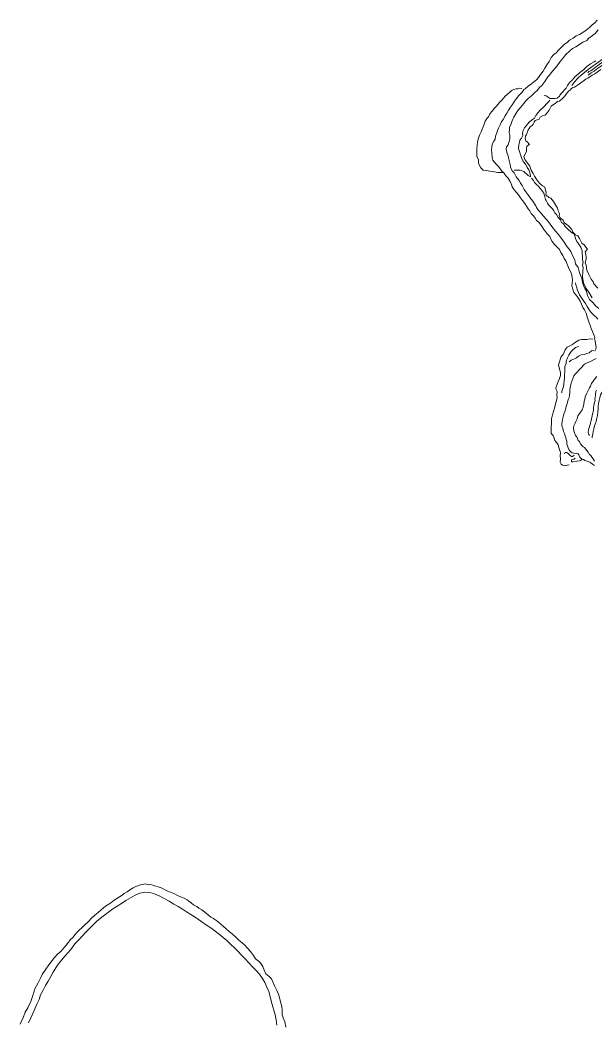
# Model space of a CAD drawing. Extents: x 683321 to 688873, y 7661944 to 7668387.
# Drawn here: x 684497 to 685194, y 7666374 to 7667587 of the extents above; entities that cross this region are included whole.
import ezdxf

# ---------------------------------------------------------------- set-up
doc = ezdxf.new("R2010")
doc.units = 0
doc.header["$MEASUREMENT"] = 0
doc.layers.add('01 CRESTA_Line', color=3, linetype='Continuous', lineweight=20)

msp = doc.modelspace()

# ---------------------------------------------------------------- linework, layer by layer
at = {"layer": '01 CRESTA_Line'}
for points in [[(685196, 7667586.7, 4369.9), (685192.9, 7667583.2, 4369.7), (685189.7, 7667580.8, 4369.7), (685186.7, 7667577.7, 4369.5), (685182.7, 7667574.5, 4369.3), (685178.7, 7667571.7, 4369), (685174.7, 7667569.2, 4368.6), (685170.6, 7667567.4, 4368.5), (685166.8, 7667564.7, 4368.4), (685162.6, 7667562.2, 4368.6), (685159.8, 7667559.8, 4368.6), (685156.1, 7667557, 4368.8), (685152.4, 7667553.3, 4368.6), (685149.6, 7667550.6, 4368.4), (685146.3, 7667547, 4368.1), (685143, 7667544.4, 4368), (685140.4, 7667541.5, 4368.3), (685137.6, 7667536.6, 4367.9), (685135, 7667532.4, 4367.5), (685132.6, 7667528.3, 4367.3), (685130.6, 7667525, 4367.1), (685127.4, 7667520.6, 4366.9), (685124.9, 7667517, 4367.4), (685122.3, 7667514.4, 4367.6), (685119.3, 7667511.8, 4367.6), (685116.4, 7667509.5, 4368), (685112.3, 7667506.5, 4368.5), (685108.6, 7667503.5, 4368.6), (685107.3, 7667502.6, 4367.2), (685105.3, 7667499.2, 4366.7), (685101.2, 7667495.3, 4367.3), (685098.3, 7667491.9, 4366.3), (685096, 7667488.4, 4366.4), (685093.3, 7667484.6, 4366.5), (685091, 7667481.2, 4365.9), (685088.7, 7667477.4, 4365.8), (685086.7, 7667474, 4365.6), (685084.7, 7667470.7, 4365.4), (685082, 7667466.4, 4365.4), (685080.1, 7667463.5, 4365), (685078.3, 7667460, 4365.1), (685076.4, 7667455.9, 4364.7), (685075.4, 7667452.9, 4364.6), (685074.5, 7667450.2, 4366.3), (685073, 7667446.2, 4366.3), (685072.5, 7667442.4, 4366.4), (685070.9, 7667440.1, 4367.2), (685069.2, 7667437.1, 4367.3), (685068.3, 7667433.1, 4367.9), (685068.1, 7667429.2, 4367.9), (685068.5, 7667425.9, 4367.3), (685068.8, 7667420.5, 4367.1), (685069.8, 7667417.1, 4366.4), (685073.4, 7667412.7, 4365.3), (685076.2, 7667409.8, 4364.5), (685078.7, 7667406.3, 4364.4), (685080.4, 7667403.8, 4364.9), (685083, 7667401.8, 4364.7), (685085.2, 7667398, 4364.7), (685088.2, 7667395.4, 4363.4), (685090.5, 7667391.1, 4363.1), (685092.1, 7667387.8, 4362.8), (685093.1, 7667384.8, 4363.5), (685095.4, 7667381.1, 4363.2), (685098.2, 7667377.9, 4362.9), (685100.5, 7667375, 4362.7), (685103.1, 7667371.6, 4362.6), (685105.5, 7667368.2, 4362.9), (685108.5, 7667364.7, 4362.3), (685110.3, 7667361.4, 4362.5), (685112.3, 7667358.2, 4362.5), (685114.2, 7667355.9, 4362.2), (685116.1, 7667352.6, 4362.2), (685118.7, 7667349.5, 4361.7), (685120.7, 7667346.7, 4362), (685122.3, 7667344.1, 4362), (685125.4, 7667342.2, 4361), (685127.2, 7667339.2, 4360.8), (685129.2, 7667336.5, 4360.9), (685131.4, 7667333.2, 4360.7), (685133.4, 7667330.6, 4360.8), (685135.7, 7667327.7, 4360.5), (685138.5, 7667324.5, 4360.2), (685139.8, 7667321.5, 4360.5), (685141.5, 7667318.6, 4361.4), (685144.3, 7667315.1, 4361.3), (685146.8, 7667312.4, 4360.7), (685150.1, 7667309, 4360.2), (685152.1, 7667305.4, 4360), (685154.2, 7667301.8, 4360.1), (685155.8, 7667298.1, 4359.8), (685157.8, 7667295.4, 4359.4), (685159.5, 7667291.3, 4359.3), (685161.3, 7667287.3, 4359.2), (685162.8, 7667283.5, 4358.9), (685165, 7667279.8, 4358.1), (685165.8, 7667275.4, 4357.5), (685166.2, 7667271.5, 4357.6), (685165.6, 7667268.1, 4358.3), (685165.3, 7667264.8, 4358.5), (685166.3, 7667260.8, 4358.8), (685167.7, 7667256.7, 4358.7), (685170.4, 7667253.6, 4358.1), (685172.8, 7667250.6, 4357.8), (685175.2, 7667246.5, 4357.8), (685176.9, 7667242.7, 4357.8), (685178.7, 7667238.9, 4357.3), (685180.6, 7667235.9, 4357), (685182.5, 7667231.9, 4356.9), (685183.7, 7667227.3, 4356.6), (685185.1, 7667223.9, 4356.3), (685186.4, 7667220.3, 4355.9), (685187.5, 7667217.2, 4355.5), (685188.7, 7667213.3, 4355), (685190.4, 7667209.5, 4354.3), (685191.8, 7667205.6, 4353.6), (685192.9, 7667202.3, 4352.9), (685192.8, 7667200.6, 4352.9), (685193.4, 7667198.7, 4351.3), (685194, 7667195, 4350.6), (685194.8, 7667190.9, 4350.1), (685194.2, 7667188.2, 4350), (685193.2, 7667186, 4350.1)], [(685197.3, 7667574.9, 4366.2), (685193.3, 7667570.5, 4366.1), (685190.2, 7667567.8, 4366), (685186, 7667564.9, 4365.8), (685183.3, 7667561.9, 4365.5), (685178.5, 7667560, 4365.5), (685173.4, 7667556.2, 4365.4), (685170, 7667554.4, 4365.4), (685166.2, 7667552.1, 4365.4), (685162.3, 7667548.9, 4365.5), (685157.9, 7667545.1, 4365.4), (685155, 7667541.3, 4364.9), (685151.2, 7667536.5, 4364.7), (685147.5, 7667531.3, 4364.5), (685144.9, 7667528.4, 4364.2), (685142, 7667525, 4364.1), (685137.9, 7667519.7, 4363.9), (685136.1, 7667518, 4363.8), (685132.4, 7667512.1, 4364), (685128.9, 7667507.3, 4363.7), (685125.9, 7667505.2, 4363.7), (685123.4, 7667501.6, 4363.6), (685120.4, 7667499.1, 4363.5), (685116.4, 7667495, 4363.3), (685112.5, 7667491.8, 4363.2), (685109.2, 7667488.6, 4363.2), (685107, 7667485.8, 4362.9), (685102.9, 7667480.7, 4363), (685100, 7667477.2, 4363), (685097.8, 7667474, 4362.6), (685095, 7667469.2, 4362.4), (685094, 7667466.8, 4362.3), (685092.1, 7667462.5, 4362), (685091.3, 7667459.8, 4361.5), (685089.9, 7667457, 4361.5), (685089.7, 7667454, 4361.2), (685089.3, 7667450.7, 4361), (685090, 7667447.4, 4360.6), (685090.1, 7667442.9, 4360.6), (685089.5, 7667439.7, 4360.5), (685088.1, 7667435.6, 4360.5), (685086.2, 7667433.4, 4360.5), (685085.7, 7667430.4, 4360.3), (685086.9, 7667425.3, 4360.4), (685088.1, 7667422.5, 4360.3), (685088.7, 7667419.9, 4360.2), (685089.5, 7667416.8, 4360), (685090.6, 7667411.8, 4359.8), (685091.1, 7667408.4, 4360.1), (685093.2, 7667404, 4360.1), (685095.4, 7667401.7, 4360), (685098, 7667396.7, 4359.6), (685101.3, 7667392.4, 4359), (685102.8, 7667389.9, 4358.8), (685105.1, 7667386.3, 4358.6), (685107.7, 7667381.6, 4358.7), (685109.6, 7667378.7, 4358.6), (685113.1, 7667373.7, 4358.5), (685114.7, 7667371.6, 4358.4), (685118.1, 7667367.5, 4358), (685121.5, 7667361.7, 4357.8), (685122.5, 7667359.8, 4357.7), (685125, 7667356.2, 4357.6), (685126.4, 7667354.7, 4357.5), (685131, 7667349.4, 4357.2), (685137, 7667342.3, 4356.8), (685141.1, 7667336.8, 4356.7), (685145.4, 7667331.3, 4356.4), (685149, 7667326.9, 4356.3), (685152.8, 7667322.4, 4356.1), (685155.8, 7667317.8, 4356.2), (685159.6, 7667312.2, 4355.8), (685161.9, 7667309.2, 4355.5), (685164, 7667306.4, 4355.4), (685165.9, 7667301.8, 4354.8), (685168.9, 7667296.6, 4355), (685169.7, 7667291.6, 4354.8), (685172.7, 7667287.3, 4354.7), (685174.3, 7667282.3, 4354.6), (685175.3, 7667278.6, 4354.5), (685177.3, 7667274.2, 4354.1), (685178.2, 7667268.8, 4353.8), (685179.5, 7667265.2, 4353.7), (685180.9, 7667261.8, 4353.2), (685183.1, 7667258.7, 4352.7), (685184.2, 7667253.4, 4352.7), (685184.5, 7667252.3, 4352.7), (685186.6, 7667248.4, 4352.6), (685190.8, 7667244.6, 4352.1), (685193.9, 7667240.9, 4351.2), (685198.1, 7667237.5, 4350.2)], [(685165.1, 7667507.5, 4347.3), (685168.7, 7667512.1, 4347.4), (685172.6, 7667516.5, 4347.5), (685177, 7667520.3, 4347.5), (685180.6, 7667523.2, 4347.6), (685185.2, 7667526.8, 4347.8), (685189.8, 7667530.3, 4348), (685193.5, 7667532.9, 4348.2), (685199.7, 7667537.3, 4348.4), (685205.8, 7667541.6, 4348.4), (685209.5, 7667544.2, 4348.6), (685213.2, 7667547, 4348.6), (685216.7, 7667550, 4348.7), (685220.3, 7667553.4, 4348.7), (685222.5, 7667555.5, 4348.9)], [(685225.3, 7667553.7, 4349.1), (685222.9, 7667551.2, 4349), (685221, 7667549.8, 4348.8), (685218.8, 7667547.5, 4348.7), (685216.9, 7667546, 4348.8), (685215.2, 7667544.7, 4348.7), (685212.4, 7667542.6, 4348.8), (685210.5, 7667541.2, 4348.7), (685207.8, 7667539.2, 4348.5), (685205.9, 7667538, 4348.6), (685203.8, 7667536.4, 4348.7), (685201.9, 7667535.1, 4348.6), (685200, 7667533.9, 4348.6), (685198.2, 7667532.7, 4348.5), (685196.2, 7667531.4, 4348.3), (685193.7, 7667529.5, 4348.3), (685191.9, 7667528, 4348.2), (685189.9, 7667526.5, 4348.1), (685188.1, 7667525.1, 4348.1), (685185.9, 7667524.3, 4348), (685184.7, 7667522.6, 4347.9)], [(685230.3, 7667554.9, 4349.7), (685226.6, 7667551.5, 4349.4), (685223, 7667548.6, 4349.3), (685219.6, 7667545.3, 4349.6), (685214.8, 7667541.3, 4349.6), (685209.9, 7667537.3, 4349.5), (685205.7, 7667534.5, 4349.5), (685202.4, 7667532.2, 4349.3), (685198.7, 7667529.6, 4349.2), (685195.1, 7667527.1, 4348.8), (685192.1, 7667524.8, 4348.8), (685188.7, 7667522.7, 4348.7), (685185, 7667519.9, 4348.5)], [(685131.7, 7667495.4, 4357.1), (685134, 7667494.9, 4356.3), (685138.9, 7667491.9, 4353.6), (685141.7, 7667491.6, 4352.3), (685144.6, 7667491.7, 4351), (685147.6, 7667492.3, 4350.6), (685150.4, 7667494.7, 4350.2), (685150.6, 7667495.6, 4350.7), (685152.2, 7667497.6, 4351), (685154.2, 7667499.7, 4350.9), (685156.5, 7667502.4, 4351), (685158.4, 7667504.1, 4350.6), (685160, 7667507.3, 4350.9), (685162.7, 7667511.5, 4350.9), (685165.5, 7667514.1, 4351), (685167.8, 7667516.2, 4350.6), (685169.3, 7667518.3, 4350.8), (685171, 7667519.7, 4350.8), (685173.1, 7667521.5, 4350.9), (685175.4, 7667523.6, 4350.9), (685177.2, 7667524.9, 4350.7), (685180.1, 7667527.3, 4350.7), (685183.5, 7667530.5, 4350.9), (685187.7, 7667533.6, 4351), (685192.2, 7667535.9, 4351.1), (685194.4, 7667537.4, 4351.2)], [(685200.3, 7667526.8, 4349.7), (685193.1, 7667521.5, 4350.2), (685189.8, 7667520.1, 4348.8), (685184.4, 7667516.4, 4349.9), (685182, 7667515.2, 4348.9), (685174.4, 7667509.6, 4349.2), (685168.3, 7667505.3, 4349.7), (685166.4, 7667505, 4349.1), (685164.6, 7667503.6, 4349.1), (685163.1, 7667501.8, 4349.1), (685161.7, 7667501, 4348.8), (685159.4, 7667498.6, 4349.6), (685158.1, 7667496.5, 4349.6), (685156.3, 7667494.3, 4349.1), (685153.5, 7667491.4, 4349.3), (685151.6, 7667489.7, 4349.2), (685150.2, 7667488.6, 4349.1), (685147.9, 7667487.9, 4348.1), (685144.9, 7667485.8, 4348.6), (685142.9, 7667484.3, 4348.9), (685140.4, 7667482.6, 4348.6), (685137.6, 7667477.7, 4349.5), (685135.4, 7667474.2, 4350.3), (685133, 7667471.6, 4349.3), (685130.7, 7667471.2, 4347.9), (685126.7, 7667469.1, 4349.9), (685125.5, 7667466.5, 4350.1), (685120.7, 7667465.2, 4348.9), (685119.6, 7667463.1, 4349.7), (685118.4, 7667460.5, 4350.1), (685117.4, 7667458.9, 4349.5), (685114.7, 7667457.5, 4348.4), (685113.4, 7667455.4, 4349.5), (685112.3, 7667453.9, 4349.9), (685111.7, 7667451.4, 4349.9), (685110.5, 7667448.1, 4349.8), (685109.2, 7667446.1, 4349.8), (685108.9, 7667443.4, 4350.3), (685109.6, 7667440.4, 4349.8), (685111.1, 7667439.2, 4348.9), (685113.9, 7667436.2, 4349), (685110.8, 7667434.1, 4349.1), (685110.2, 7667431.3, 4349.8), (685110.4, 7667427.7, 4350), (685107.1, 7667421.6, 4349.7), (685108.4, 7667417.7, 4349.7), (685111.8, 7667413, 4350.2), (685114.3, 7667409.8, 4349.8), (685116.2, 7667404.9, 4349.1), (685118.5, 7667401, 4349.9), (685120.1, 7667397.7, 4348.9), (685122.9, 7667393.1, 4349.9), (685123.9, 7667391.8, 4349.6), (685126.7, 7667388.5, 4349.4), (685129.9, 7667385.9, 4350), (685132.4, 7667384.2, 4350.1), (685133.3, 7667380.9, 4350.5), (685134, 7667378.4, 4349.9), (685133.9, 7667375.3, 4349.9), (685137.3, 7667371.8, 4350.1), (685140, 7667370.9, 4349.5), (685143.2, 7667367.2, 4350.3), (685144.2, 7667364.9, 4349.7), (685147.7, 7667358.9, 4349.8), (685148.1, 7667357.3, 4350), (685148.8, 7667355.8, 4349.6), (685149.7, 7667353.2, 4349.9), (685150.1, 7667351.7, 4350.1), (685149.9, 7667349.9, 4349.4), (685151, 7667347.4, 4350), (685153, 7667345.8, 4349.5), (685154.6, 7667344.3, 4348.5), (685156, 7667341.6, 4349.3), (685158.4, 7667339.6, 4349.2), (685161, 7667337.7, 4347.7), (685165.4, 7667333.3, 4349.4), (685166.6, 7667329.9, 4349.7), (685169.7, 7667326.7, 4349.6), (685172.4, 7667325.3, 4348.7), (685174.4, 7667322.2, 4349.7), (685175.9, 7667320, 4349), (685177.4, 7667316.6, 4349.5), (685180, 7667314.4, 4349.6), (685182.2, 7667311.6, 4350.5), (685184.2, 7667309.2, 4350.3), (685181.5, 7667306, 4349.4), (685181.7, 7667304.4, 4350.2), (685182.4, 7667299.9, 4350.7), (685182.5, 7667297.3, 4349.7), (685181.2, 7667293, 4350.7), (685182.7, 7667289.9, 4350.8), (685183.5, 7667284.1, 4350.8), (685185.3, 7667279.6, 4350.6), (685188.7, 7667273.1, 4350.6), (685190.9, 7667269.9, 4350.4), (685191.9, 7667267.3, 4349), (685196.5, 7667262.3, 4351.2)], [(685104.8, 7667503.9, 4369.4), (685102.4, 7667504.2, 4370.4), (685100.3, 7667503.5, 4370.8), (685097.7, 7667503.5, 4371.6), (685095.1, 7667502.5, 4372.3), (685093.1, 7667501.7, 4372.7), (685090.6, 7667499.8, 4372.9), (685086.9, 7667496.7, 4373.2), (685084.7, 7667494.4, 4373.2), (685082.4, 7667492.1, 4373.2), (685080.1, 7667489.1, 4373.3), (685078, 7667487.2, 4373.3), (685075.8, 7667484.5, 4373.4), (685074.2, 7667482.4, 4373.4), (685071.5, 7667480.2, 4373.8), (685068.7, 7667476.4, 4373.9), (685066.1, 7667473.2, 4374), (685064.5, 7667469.6, 4374.5), (685062.4, 7667467.6, 4374.7), (685060.5, 7667464.2, 4375.1), (685059, 7667460.8, 4374.8), (685057.6, 7667456.5, 4375.4), (685055.6, 7667451.3, 4375.6), (685053.5, 7667447.3, 4376.1), (685052, 7667442.6, 4376.2), (685051.1, 7667438.9, 4376.1), (685050.7, 7667435.5, 4376.1), (685050.3, 7667430, 4376.4), (685050.1, 7667425.4, 4376.5), (685050.4, 7667421.6, 4376.2), (685052.1, 7667417.7, 4376.2), (685052.3, 7667413.8, 4376.3), (685053.2, 7667411.3, 4376.1), (685055.2, 7667407.6, 4376.1), (685057.9, 7667405, 4375.6), (685061.9, 7667404.4, 4373.5), (685065.8, 7667403.6, 4372.3), (685069.7, 7667403.3, 4370.1), (685073.5, 7667402.4, 4369.2), (685075.5, 7667402.3, 4368), (685077.9, 7667402.3, 4366.9), (685081.3, 7667402, 4365.2)], [(685138.6, 7667489.8, 4351), (685137.2, 7667487.9, 4351), (685134.7, 7667485.3, 4351.2), (685132, 7667482.6, 4351.4), (685130.5, 7667481, 4352), (685127.5, 7667477.8, 4351.7), (685124.1, 7667474.2, 4351.6), (685121.5, 7667471.2, 4351.3), (685120, 7667468, 4351.1), (685117.6, 7667466.4, 4351.6), (685116.1, 7667465.1, 4352), (685113.6, 7667463.1, 4352.3), (685111.8, 7667461.2, 4352.2), (685110, 7667458.6, 4352.6), (685108.1, 7667456.2, 4352.5), (685106.2, 7667452.8, 4352.3), (685105.6, 7667449.9, 4351.9), (685106, 7667447, 4351.2), (685104.3, 7667443.8, 4351.2), (685102.2, 7667441.1, 4351.9), (685102, 7667438.9, 4351.9), (685101, 7667435.8, 4352.3), (685100.8, 7667431.1, 4352), (685101.7, 7667427.4, 4351.1), (685102.9, 7667423.5, 4351), (685104.8, 7667418.9, 4350.4), (685106.3, 7667415.4, 4350), (685109.6, 7667411.8, 4349.7), (685111.2, 7667408.2, 4349.1), (685113.3, 7667405.3, 4348.6), (685114.8, 7667400.6, 4349.2), (685115.1, 7667396.9, 4349.3), (685112.3, 7667398.7, 4350.2), (685107.3, 7667403.3, 4351.3), (685102.5, 7667404.8, 4353.7), (685098.1, 7667405, 4356.4), (685095.3, 7667405.1, 4358.6)], [(685189.7, 7667250.4, 4351.2), (685185.9, 7667257.2, 4351), (685182.6, 7667261.6, 4350.7), (685179.4, 7667268.7, 4350.2), (685178.2, 7667275.5, 4349.6), (685178.7, 7667282.6, 4348.8), (685178.8, 7667286.7, 4348.5), (685178.3, 7667290.4, 4348.3), (685178.8, 7667293.3, 4348.1), (685178.2, 7667297, 4347.9), (685178, 7667300, 4347.6), (685177.7, 7667304.8, 4347.6), (685177.7, 7667307.5, 4347.7), (685176, 7667311.6, 4347.8), (685173.5, 7667315.4, 4347.9), (685171.2, 7667318.8, 4348), (685169.6, 7667322.1, 4347.8), (685168.8, 7667325.1, 4347.6), (685168, 7667327.5, 4347.1), (685164, 7667330.5, 4348.2), (685160.8, 7667333.1, 4348.1), (685157.3, 7667336.6, 4348), (685155, 7667340, 4347.7), (685152.9, 7667341.8, 4347.9), (685151.6, 7667345, 4347.4), (685148.8, 7667347.6, 4347.7), (685146.5, 7667351.3, 4347.6), (685144.6, 7667353.2, 4347.9), (685143.4, 7667355.9, 4347.6), (685141.7, 7667358, 4347.8), (685139.7, 7667360.1, 4347.8), (685136.9, 7667362.9, 4348.6), (685135.8, 7667364.9, 4348.4), (685134.1, 7667368.2, 4348.3), (685133.5, 7667369.6, 4348), (685132, 7667374.4, 4347.4), (685131.2, 7667377, 4347.1), (685129.1, 7667380.5, 4346.8), (685127.6, 7667381.8, 4348.9), (685126.9, 7667382.9, 4349.5), (685124.9, 7667385.7, 4348.3), (685122.8, 7667387.3, 4349.7), (685119.9, 7667390, 4348.9), (685118.7, 7667392.5, 4349), (685116.5, 7667395.4, 4349.3)], [(685196.7, 7667224.8, 4349.7), (685194.3, 7667227.3, 4350.5), (685192.3, 7667229.1, 4351), (685189.2, 7667232.1, 4351.7), (685187, 7667234.8, 4352.2), (685185, 7667238.1, 4352.8), (685183.6, 7667240.1, 4353.1), (685181.7, 7667243.4, 4353.4), (685179.8, 7667246.5, 4353.7), (685177.7, 7667249.4, 4353.8), (685176.2, 7667251.6, 4353.9), (685174.6, 7667254.2, 4354.1), (685172.8, 7667257.7, 4354.2), (685171.8, 7667260.7, 4354.2), (685171.1, 7667263.1, 4354.3), (685170.1, 7667266.2, 4354.4), (685169.7, 7667268.4, 4354.5)], [(685190.6, 7667200.5, 4353.6), (685186.9, 7667200.7, 4355.1), (685183.3, 7667199.8, 4356.4), (685180.2, 7667200, 4357.7), (685177, 7667200, 4358.8), (685173.5, 7667199.2, 4360.3), (685170.4, 7667197.1, 4361.4), (685167.9, 7667195.4, 4362.2), (685166, 7667193.9, 4363), (685163, 7667192.3, 4364.2), (685159.7, 7667190.9, 4365.5), (685157.1, 7667187.6, 4366.1), (685156.1, 7667184.8, 4366.2), (685154.6, 7667182, 4366.5), (685152.4, 7667179.3, 4367.2), (685151.6, 7667176.9, 4367.3), (685150.1, 7667173, 4367.5), (685149.2, 7667169.4, 4367.5), (685149.9, 7667165.9, 4366.6), (685150.8, 7667162.7, 4365.8), (685151.7, 7667160.1, 4365.3), (685151.6, 7667156.3, 4364.8), (685150.4, 7667152.6, 4364.8), (685148.7, 7667149.2, 4365), (685147.4, 7667145.8, 4364.8), (685146.4, 7667142.7, 4364.6), (685146, 7667140.2, 4364.3), (685147.4, 7667137.2, 4363), (685147.2, 7667132.7, 4362.6), (685147.5, 7667129.4, 4361.8), (685146.3, 7667124.8, 4361.6), (685145, 7667120.4, 4361.7), (685144.2, 7667116.9, 4361.3), (685142.9, 7667112.8, 4360.9), (685141.7, 7667108.9, 4360.4), (685140.6, 7667104, 4360), (685140.7, 7667101.1, 4359.6), (685140.8, 7667098.6, 4358.8), (685140.4, 7667093.4, 4358.1), (685140.3, 7667089.9, 4357.5), (685140.4, 7667086.3, 4356.7), (685142.8, 7667083.7, 4355.1), (685144, 7667080.7, 4353.8), (685144.8, 7667077.6, 4353), (685147, 7667075.1, 4351.5), (685148.8, 7667072.7, 4350.2), (685150, 7667068.2, 4348.7), (685151.1, 7667064.3, 4347.6), (685151.4, 7667062.7, 4347.2), (685151, 7667059, 4346.7), (685151.7, 7667055.6, 4345.7), (685151, 7667051.5, 4345.2), (685152.2, 7667048.9, 4344.4), (685153.8, 7667047.7, 4343.2), (685156.7, 7667047.3, 4341.7), (685157.7, 7667047.4, 4341.4), (685159.7, 7667047.8, 4340.7), (685161.8, 7667048.2, 4339.8)], [(685173.7, 7667191.6, 4358.5), (685169.7, 7667190.3, 4359.5), (685169.1, 7667189.8, 4360.1), (685166.1, 7667187, 4361.4), (685164.4, 7667185.4, 4362.1), (685162.8, 7667183.1, 4362.8), (685161.4, 7667181.2, 4363), (685159.9, 7667177.7, 4363.5), (685159.4, 7667176.6, 4363.6), (685158.7, 7667174.8, 4363.6), (685158.4, 7667172.9, 4363.8), (685158.2, 7667170.9, 4363.6), (685156.8, 7667167.4, 4363.1), (685156.7, 7667164.8, 4362.2), (685156.7, 7667161.3, 4361.6), (685156.5, 7667157.3, 4360.9), (685156.5, 7667153.4, 4360), (685156.1, 7667149.9, 4359.4), (685155.7, 7667146.5, 4358.6), (685155.1, 7667142.8, 4357.9), (685153.8, 7667140, 4357.2), (685153.2, 7667137.1, 4356.6), (685153, 7667135.4, 4356.1)], [(685192.5, 7667047.3, 4326.3), (685190.2, 7667049.3, 4327.6), (685188, 7667051, 4328.8), (685185.1, 7667052.3, 4330.2), (685180.9, 7667053.4, 4332.3), (685179.5, 7667054.8, 4332.9), (685177.1, 7667055.7, 4334.4), (685174.8, 7667057.6, 4336.5), (685173.8, 7667060.2, 4336.9), (685172.9, 7667061.8, 4337.3), (685171.1, 7667062.6, 4338.2), (685169.5, 7667062.1, 4339.4), (685165.8, 7667062.9, 4341.3), (685164.4, 7667063.7, 4341.7), (685163, 7667065.4, 4342.2), (685161.5, 7667067, 4343.1), (685160.6, 7667069, 4343.7), (685159.9, 7667071.1, 4344.3), (685159.3, 7667073.5, 4344.8), (685159, 7667076.9, 4345.3), (685158.4, 7667079.1, 4345.6), (685157.9, 7667081.3, 4346), (685157.3, 7667083.4, 4346.1), (685156.3, 7667086.4, 4346.9), (685155.3, 7667088.7, 4347.2), (685154.2, 7667092.1, 4348.3), (685153.2, 7667095.5, 4349.1), (685153.3, 7667097.9, 4349.8), (685153.6, 7667100.9, 4350.5), (685154, 7667103.3, 4350.7), (685154.8, 7667106.3, 4351.3), (685155.6, 7667109.7, 4351.8), (685156.7, 7667112.6, 4351.9), (685157.7, 7667115.8, 4352.3), (685158.9, 7667120, 4352.8), (685159.8, 7667123.8, 4352.8), (685160.6, 7667127.2, 4353.2), (685161.9, 7667129.9, 4353.3), (685162.5, 7667132.2, 4353.5), (685162.9, 7667135.8, 4354.1), (685162.9, 7667139.5, 4354.6), (685163.6, 7667143.9, 4355.2), (685164.6, 7667147.2, 4355.6), (685165.8, 7667150.3, 4356), (685166.8, 7667153.6, 4356.1), (685167.6, 7667155.9, 4356.2), (685169.7, 7667158.6, 4356.2), (685175.9, 7667165.1, 4354.6), (685180.7, 7667170.1, 4352.6), (685184.5, 7667172.1, 4351), (685187.9, 7667173.2, 4349.7), (685191.3, 7667175.5, 4348.3), (685194.8, 7667177, 4347.1)], [(685162, 7667172.9, 4361.6), (685164.3, 7667175.1, 4360.7), (685168.3, 7667176.7, 4359.2), (685170.9, 7667178, 4358.1), (685173.4, 7667180, 4357.3), (685176.7, 7667181.5, 4356.1), (685180.3, 7667181.8, 4354.7), (685183.4, 7667183, 4353.6), (685186.3, 7667184, 4352.5), (685189.2, 7667186.1, 4351.8), (685191.9, 7667186.7, 4350.3)], [(685192.6, 7667052.9, 4326.9), (685191.6, 7667054.7, 4327.5), (685191, 7667055.6, 4328), (685189.6, 7667057.4, 4328.7), (685188.3, 7667059.4, 4329.6), (685186.7, 7667060.9, 4330.2), (685184.8, 7667063.5, 4331), (685183.2, 7667065.7, 4331.8), (685181.7, 7667067.5, 4332.3), (685180.4, 7667069.3, 4332.7), (685178.9, 7667070.2, 4333.2), (685177.2, 7667071.8, 4334.2), (685175.7, 7667073.7, 4335.2), (685174.6, 7667076.4, 4336.4), (685173, 7667077.6, 4336.8), (685172.1, 7667080.1, 4338.1), (685171.3, 7667082, 4339), (685169.7, 7667083.8, 4339.6), (685168.4, 7667087.1, 4340.9), (685167.5, 7667089.4, 4341.7), (685167.3, 7667093, 4342.3), (685167.7, 7667095.3, 4342.5), (685169.2, 7667098.6, 4343), (685170.2, 7667100.8, 4343.1), (685171.5, 7667103.9, 4343.3), (685172.4, 7667107.5, 4343.3), (685175.1, 7667110.9, 4343.5), (685177.7, 7667114.8, 4342.9), (685178.9, 7667118, 4342.6), (685179.7, 7667121.6, 4342.7), (685180.3, 7667125.3, 4342.7), (685181, 7667127.7, 4343.1), (685181.5, 7667130.8, 4343.5), (685183.3, 7667135.1, 4344.3), (685186.8, 7667141.5, 4344.9), (685187.7, 7667143.7, 4344.9), (685189.2, 7667146.7, 4345), (685191.2, 7667149.5, 4345), (685193.1, 7667152.2, 4345.2), (685195.6, 7667155.3, 4344.7)], [(685189.9, 7667081, 4331.4), (685189.9, 7667082.4, 4331.8), (685190.8, 7667085.3, 4332.2), (685190.9, 7667088.5, 4332.4), (685191.8, 7667091.9, 4332.6), (685192.6, 7667095.5, 4332.8), (685193.3, 7667097.6, 4333.1), (685194.5, 7667100.9, 4333.4), (685195.4, 7667104.6, 4333.6), (685196.2, 7667108.2, 4333.8), (685196.5, 7667111.9, 4334.1), (685197, 7667115.6, 4334.8), (685197.3, 7667119.2, 4335.4), (685197.5, 7667122.5, 4335.8), (685198.3, 7667126, 4335.9), (685199.2, 7667129.5, 4336.1), (685200.1, 7667133.2, 4336.4), (685201.8, 7667136.4, 4336.7), (685202.8, 7667139.4, 4336.8), (685204, 7667143.4, 4336), (685205.6, 7667145.6, 4335.5), (685206.5, 7667148.7, 4335.1), (685206.9, 7667151, 4335), (685207.6, 7667153.3, 4334.7)], [(685186.6, 7667084, 4332.4), (685185.7, 7667084.9, 4333.2), (685184.9, 7667087.5, 4333.6), (685185.3, 7667090.5, 4334.2), (685186.3, 7667093.6, 4334.3), (685186.9, 7667095.8, 4334.4), (685188, 7667098.6, 4334.7), (685188.2, 7667100.4, 4334.9), (685188.9, 7667104, 4335.1), (685190, 7667107.8, 4335.4), (685190.6, 7667111.1, 4336), (685191.6, 7667114.6, 4336.3), (685191.6, 7667117.6, 4336.8), (685191.9, 7667120.3, 4336.9), (685192.6, 7667123.8, 4337), (685193.3, 7667126.3, 4337.2), (685193.2, 7667128.6, 4337.5), (685193.8, 7667132, 4338), (685193.8, 7667134.4, 4338.6), (685194.4, 7667137.2, 4338.8), (685195.1, 7667138.6, 4339)], [(685156.5, 7667061.5, 4341.8), (685157, 7667063.3, 4342.5), (685159.2, 7667063.1, 4342.7), (685160.9, 7667061.9, 4342.3), (685162.9, 7667059.8, 4341.8), (685164.7, 7667058.2, 4341.3), (685166.1, 7667058.2, 4341), (685167.8, 7667059.7, 4340.7), (685167.9, 7667060.1, 4340.8)], [(685169.4, 7667056.3, 4338.5), (685167.9, 7667055.1, 4339), (685166.9, 7667054.9, 4339.2), (685165, 7667054.2, 4339.5), (685164.9, 7667052.7, 4339.5), (685165, 7667051.8, 4338.9), (685167, 7667051.8, 4338.1), (685171.1, 7667052.6, 4336.4), (685174.4, 7667053.3, 4335.3), (685175.7, 7667053.7, 4334.6), (685178.2, 7667055, 4333.8)], [(684497.3, 7666371.4, 4307.3), (684501.6, 7666380.2, 4308.2), (684503.7, 7666385.6, 4308.8), (684506.6, 7666391.2, 4309.3), (684510.3, 7666398.7, 4309.6), (684512.6, 7666405.8, 4310.5), (684515.4, 7666414, 4311.6), (684519.2, 7666421.2, 4312.4), (684522.6, 7666427.7, 4313.1), (684524.6, 7666432.2, 4313.7), (684527.7, 7666436.8, 4314), (684532, 7666442.9, 4314.4), (684536.2, 7666448.4, 4314.8), (684539.2, 7666451.9, 4314.8), (684543.1, 7666456.3, 4315.1), (684546.5, 7666459.4, 4315.1), (684550.9, 7666463.9, 4315.2), (684553.1, 7666467, 4315.5), (684555.8, 7666470.4, 4315.8), (684558.3, 7666473.6, 4316.3), (684561.2, 7666476.3, 4316.3), (684564, 7666479.9, 4316.8), (684566, 7666482.2, 4317.1), (684569.4, 7666485.3, 4317.3), (684571.8, 7666487.6, 4317.5), (684575.3, 7666491.2, 4317.8), (684580, 7666495.7, 4318.1), (684583.6, 7666499.5, 4318.8), (684587.9, 7666503.2, 4319.5), (684591.8, 7666506.5, 4320), (684595.4, 7666509.5, 4320.6), (684598.3, 7666511.9, 4321), (684600.9, 7666514, 4321.5), (684604.6, 7666516.6, 4322.1), (684607, 7666518.3, 4322.4), (684611.3, 7666521.3, 4322.9), (684614.6, 7666523.3, 4323.2), (684617.7, 7666525.4, 4323.5), (684620.9, 7666527.3, 4323.9), (684623.5, 7666529.3, 4324.3), (684626.8, 7666531.5, 4324.7), (684630.1, 7666533.8, 4325.2), (684634.1, 7666536.3, 4325.6), (684637.5, 7666537.8, 4325.8), (684639.7, 7666538.9, 4326.1), (684641.3, 7666539.6, 4326.4), (684645.5, 7666540.4, 4326.7), (684648.6, 7666541, 4327), (684652.9, 7666540.1, 4326.9), (684655.5, 7666540.2, 4327.5), (684657.8, 7666539.7, 4328), (684661.6, 7666538.4, 4328.4), (684664.6, 7666537.5, 4328.9), (684668.2, 7666536.2, 4329.6), (684671.4, 7666534.7, 4330), (684674.9, 7666532.7, 4330.4), (684679.4, 7666531, 4331.2), (684683.4, 7666529.3, 4332), (684688, 7666527.2, 4332.8), (684691.6, 7666525.4, 4333.4), (684695.9, 7666523.6, 4334.2), (684699.5, 7666521.6, 4334.6), (684701.8, 7666520.1, 4334.8), (684704.3, 7666518, 4334.8), (684707.4, 7666515.9, 4335), (684711.2, 7666513.6, 4335.3), (684713.9, 7666511.8, 4335.4), (684717.3, 7666509.7, 4335.8), (684721.1, 7666506.7, 4335.8), (684725.3, 7666503.1, 4335.6), (684728.4, 7666500.9, 4335.7), (684731.3, 7666499.3, 4336.3), (684732.9, 7666498.1, 4336.3), (684735.5, 7666496.3, 4336.8), (684737.8, 7666494.3, 4336.7), (684740.8, 7666491.7, 4336.6), (684743.5, 7666489.3, 4336.4), (684747, 7666486.6, 4336.5), (684750.4, 7666483.6, 4336.7), (684754.4, 7666480.3, 4337.2), (684758.1, 7666476.8, 4337.3), (684760, 7666475.1, 4337.5), (684762.2, 7666473, 4337.7), (684766.1, 7666469.8, 4338.3), (684769.4, 7666466.9, 4338.6), (684772.2, 7666463.8, 4338.6), (684776.3, 7666459.4, 4338.8), (684779.7, 7666454.2, 4338), (684782.5, 7666450.3, 4337.6), (684787, 7666446.7, 4338.1), (684788.9, 7666444.6, 4338.2), (684791.3, 7666441, 4337.6), (684793, 7666436.5, 4336.3), (684794.7, 7666432.1, 4335), (684798.7, 7666428.8, 4337), (684801.6, 7666426.1, 4338.4), (684803.4, 7666422.6, 4338.4), (684805.5, 7666417.6, 4338.1), (684808.3, 7666412.2, 4338.7), (684810.2, 7666407.7, 4339.2), (684811.4, 7666403.4, 4339.3), (684812.6, 7666398.2, 4339.3), (684814, 7666392.7, 4339.6), (684814.6, 7666388.5, 4339.3), (684814.7, 7666382.6, 4338.4), (684816, 7666378.9, 4339.1), (684817.8, 7666374.1, 4340.2), (684818.9, 7666367.6, 4340.5)], [(684808.2, 7666370, 4335.4), (684807.2, 7666376.3, 4335.3), (684806.1, 7666382.5, 4335), (684804.4, 7666388.4, 4334.8), (684803.3, 7666392.3, 4334.7), (684801.5, 7666398, 4334.6), (684800.2, 7666404.7, 4334.4), (684798.4, 7666410.6, 4334.3), (684796.1, 7666416.1, 4334.4), (684793.6, 7666421.5, 4334.3), (684790.7, 7666426.7, 4334.3), (684787.1, 7666431.7, 4334.3), (684783.1, 7666436.1, 4334.2), (684778.6, 7666440.8, 4334), (684774.2, 7666445.6, 4334), (684769.7, 7666450.4, 4333.8), (684765.5, 7666454.9, 4333.7), (684761.2, 7666459.3, 4333.6), (684756.7, 7666463.8, 4333.4), (684752.2, 7666468.2, 4333.2), (684747.7, 7666472.4, 4333), (684743.1, 7666476.2, 4332.7), (684738.3, 7666480.1, 4332.4), (684733.3, 7666483.9, 4332.2), (684728.3, 7666487.8, 4331.9), (684723, 7666490.9, 4331.5), (684716.3, 7666495.9, 4330.9), (684710.4, 7666500.1, 4330.4), (684704, 7666504, 4329.9), (684698.9, 7666507.2, 4329.4), (684693.8, 7666510.4, 4328.9), (684688.7, 7666513.5, 4328.5), (684683.4, 7666516.6, 4328), (684677.7, 7666520.3, 4327.4), (684671.1, 7666523.6, 4326.8), (684665.8, 7666526.5, 4326.1), (684660.1, 7666529, 4325.4), (684654.4, 7666530.8, 4324.9), (684648.5, 7666531.1, 4324.4), (684642.5, 7666529.9, 4324), (684636.6, 7666527.5, 4323.4), (684631.1, 7666524.3, 4322.7), (684625.5, 7666520.8, 4322), (684620.2, 7666517.5, 4321.5), (684615, 7666514.2, 4320.8), (684609.8, 7666510.8, 4320.2), (684604.6, 7666507.2, 4319.5), (684599.7, 7666503.3, 4318.8), (684594.6, 7666499.7, 4318.3), (684590, 7666495.5, 4317.7), (684585.6, 7666491.2, 4317.1), (684580.9, 7666486.8, 4316.6), (684576.7, 7666482.4, 4316.2), (684572.3, 7666477.8, 4315.7), (684567.9, 7666472.9, 4315.1), (684563.8, 7666468.3, 4314.6), (684559.8, 7666463.3, 4314), (684555.9, 7666458.4, 4313.6), (684551.6, 7666453.7, 4313.4), (684547.7, 7666449.1, 4313.1), (684544, 7666444.3, 4312.7), (684540.6, 7666439.5, 4312.2), (684537.4, 7666434.1, 4311.7), (684534.5, 7666428.9, 4311.2), (684531.2, 7666423.2, 4310.7), (684528.1, 7666417.9, 4310.2), (684525.1, 7666412.5, 4309.6), (684522.2, 7666406.9, 4309), (684520.3, 7666401.1, 4308.4), (684517.8, 7666395.5, 4307.8), (684515.1, 7666389.9, 4307.4), (684512.6, 7666384.3, 4306.9), (684510.2, 7666378.8, 4306.4), (684507.6, 7666372.9, 4305.7)]]:
    msp.add_polyline3d(points, dxfattribs=at)

doc.saveas('drawing.dxf')
